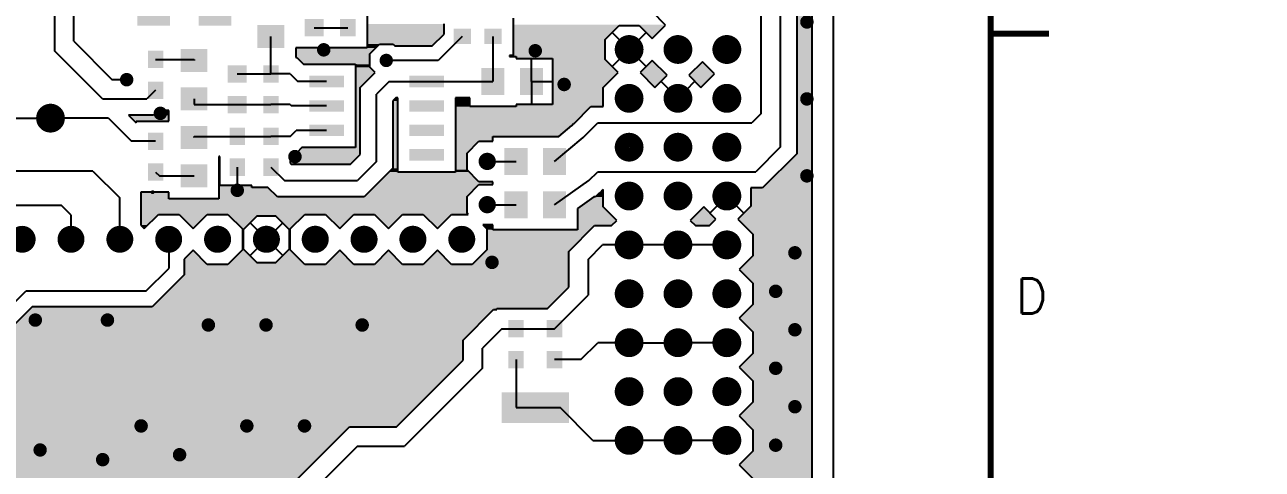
# Model space of a CAD drawing. Extents: x 295 to 953, y 10 to 290.
# Drawn here: x 799.1 to 905.3, y 112.6 to 150.8 of the extents above; entities that cross this region are included whole.
import ezdxf
from ezdxf.enums import TextEntityAlignment as Align

# ---------------------------------------------------------------- set-up
doc = ezdxf.new("R2010")
doc.units = 0
doc.header["$LTSCALE"] = 5
doc.header["$MEASUREMENT"] = 0
doc.layers.get('0').update_dxf_attribs({"linetype": 'CONTINUOUS', "lineweight": 25})
for name, color, linetype in [('16_COMP_GBR', 1, 'CONTINUOUS'), ('문자', 4, 'CONTINUOUS'), ('테두리', 3, 'CONTINUOUS')]:
    doc.layers.add(name, color=color, linetype=linetype)
doc.layers.add('6', color=6, linetype='CONTINUOUS', lineweight=13)
doc.styles.get("Standard").update_dxf_attribs({"font": 'simplex.shx'})
doc.styles.add('굴림체', font='')
doc.styles.get('굴림체').set_extended_font_data('GulimChe')

# ---------------------------------------------------------------- blocks, each defined once
blk = doc.blocks.new('C')
at = {"layer": '테두리'}
blk.add_line((405, 285), (405, 15), dxfattribs=at)
at = {"layer": '테두리', "const_width": 0.5}
for points in [[(15, 285), (15, 15), (405, 15), (405, 285), (15, 285)], [(410, 150), (405, 150)]]:
    blk.add_lwpolyline(points, dxfattribs=at)
at = {"layer": '문자'}
blk.add_text('D', height=3, dxfattribs=at).set_placement((408.5, 127.5), align=Align.MIDDLE)

msp = doc.modelspace()

# ---------------------------------------------------------------- linework, layer by layer
for points, const_width in [([(865.92, 151, 1), (866.5, 151, 1)], 0.577), ([(850.34, 148.64, 1), (851.57, 148.64, 1)], 1.24), ([(854.53, 148.64, 1), (855.76, 148.64, 1)], 1.24), ([(858.72, 148.64, 1), (859.96, 148.64, 1)], 1.24), ([(824.46, 148.61, 1), (825.04, 148.61, 1)], 0.577), ([(842.61, 148.53, 1), (843.19, 148.53, 1)], 0.577), ([(829.83, 147.7, 1), (830.4, 147.7, 1)], 0.577), ([(807.55, 146.05, 1), (808.13, 146.05, 1)], 0.577), ([(845.09, 145.64, 1), (845.67, 145.64, 1)], 0.577), ([(850.34, 144.45, 1), (851.57, 144.45, 1)], 1.24), ([(854.53, 144.45, 1), (855.76, 144.45, 1)], 1.24), ([(858.72, 144.45, 1), (859.96, 144.45, 1)], 1.24), ([(865.92, 144.4, 1), (866.5, 144.4, 1)], 0.577), ([(800.69, 142.75, 1), (801.92, 142.75, 1)], 1.24), ([(810.44, 143.16, 1), (811.02, 143.16, 1)], 0.577), ([(850.34, 140.26, 1), (851.57, 140.26, 1)], 1.24), ([(854.53, 140.26, 1), (855.76, 140.26, 1)], 1.24), ([(858.72, 140.26, 1), (859.96, 140.26, 1)], 1.24), ([(821.99, 139.45, 1), (822.57, 139.45, 1)], 0.577), ([(838.41, 139.04, 1), (839.15, 139.04, 1)], 0.742), ([(865.92, 137.8, 1), (866.5, 137.8, 1)], 0.577), ([(817.04, 136.56, 1), (817.62, 136.56, 1)], 0.577), ([(850.34, 136.07, 1), (851.57, 136.07, 1)], 1.24), ([(854.53, 136.07, 1), (855.76, 136.07, 1)], 1.24), ([(858.72, 136.07, 1), (859.96, 136.07, 1)], 1.24), ([(809.98, 136.4, 1), (810.15, 136.4, 1)], 0.165), ([(838.41, 135.33, 1), (839.15, 135.33, 1)], 0.742), ([(798.3, 132.36, 1), (799.45, 132.36, 1)], 1.16), ([(802.49, 132.36, 1), (803.64, 132.36, 1)], 1.16), ([(806.68, 132.36, 1), (807.83, 132.36, 1)], 1.16), ([(810.87, 132.36, 1), (812.02, 132.36, 1)], 1.16), ([(815.06, 132.36, 1), (816.22, 132.36, 1)], 1.16), ([(819.25, 132.36, 1), (820.41, 132.36, 1)], 1.16), ([(823.44, 132.36, 1), (824.6, 132.36, 1)], 1.16), ([(827.63, 132.36, 1), (828.79, 132.36, 1)], 1.16), ([(831.82, 132.36, 1), (832.98, 132.36, 1)], 1.16), ([(836.02, 132.36, 1), (837.17, 132.36, 1)], 1.16), ([(850.34, 131.88, 1), (851.57, 131.88, 1)], 1.24), ([(854.53, 131.88, 1), (855.76, 131.88, 1)], 1.24), ([(858.72, 131.88, 1), (859.96, 131.88, 1)], 1.24), ([(864.89, 131.2, 1), (865.47, 131.2, 1)], 0.577), ([(838.9, 130.38, 1), (839.48, 130.38, 1)], 0.577), ([(850.34, 127.69, 1), (851.57, 127.69, 1)], 1.24), ([(854.53, 127.69, 1), (855.76, 127.69, 1)], 1.24), ([(858.72, 127.69, 1), (859.96, 127.69, 1)], 1.24), ([(863.24, 127.9, 1), (863.82, 127.9, 1)], 0.577), ([(799.71, 125.43, 1), (800.29, 125.43, 1)], 0.577), ([(805.9, 125.43, 1), (806.48, 125.43, 1)], 0.577), ([(814.56, 125.01, 1), (815.14, 125.01, 1)], 0.577), ([(819.51, 125.01, 1), (820.09, 125.01, 1)], 0.577), ([(827.76, 125.01, 1), (828.34, 125.01, 1)], 0.577), ([(850.34, 123.49, 1), (851.57, 123.49, 1)], 1.24), ([(854.53, 123.49, 1), (855.76, 123.49, 1)], 1.24), ([(858.72, 123.49, 1), (859.96, 123.49, 1)], 1.24), ([(864.89, 124.6, 1), (865.47, 124.6, 1)], 0.577), ([(863.24, 121.3, 1), (863.82, 121.3, 1)], 0.577), ([(850.34, 119.3, 1), (851.57, 119.3, 1)], 1.24), ([(854.53, 119.3, 1), (855.76, 119.3, 1)], 1.24), ([(858.72, 119.3, 1), (859.96, 119.3, 1)], 1.24), ([(864.89, 118, 1), (865.47, 118, 1)], 0.577), ([(808.79, 116.35, 1), (809.37, 116.35, 1)], 0.577), ([(817.86, 116.35, 1), (818.44, 116.35, 1)], 0.577), ([(822.81, 116.35, 1), (823.39, 116.35, 1)], 0.577), ([(850.34, 115.11, 1), (851.57, 115.11, 1)], 1.24), ([(854.53, 115.11, 1), (855.76, 115.11, 1)], 1.24), ([(858.72, 115.11, 1), (859.96, 115.11, 1)], 1.24), ([(800.13, 114.29, 1), (800.7, 114.29, 1)], 0.577), ([(863.24, 114.7, 1), (863.82, 114.7, 1)], 0.577), ([(805.49, 113.46, 1), (806.07, 113.46, 1)], 0.577), ([(812.09, 113.88, 1), (812.67, 113.88, 1)], 0.577)]:
    msp.add_lwpolyline(points, format="xyb", close=True, dxfattribs=dict(const_width=const_width))
for points in [[(811.55, 154.63), (811.55, 150.67), (808.75, 154.63), (808.75, 150.67)], [(816.83, 154.63), (816.83, 150.67), (814.03, 154.63), (814.03, 150.67)], [(824.75, 151.25), (824.75, 149.76), (823.1, 151.25), (823.1, 149.76)], [(827.48, 151.25), (827.48, 149.76), (826.16, 151.25), (826.16, 149.76)], [(821.37, 150.75), (821.37, 148.77), (819.06, 150.75), (819.06, 148.77)], [(837.38, 150.42), (837.38, 149.1), (835.89, 150.42), (835.89, 149.1)], [(840.02, 150.42), (840.02, 149.1), (838.53, 150.42), (838.53, 149.1)], [(814.77, 148.69), (814.77, 146.71), (812.46, 148.69), (812.46, 146.71)], [(810.98, 148.53), (810.98, 147.04), (809.66, 148.53), (809.66, 147.04)], [(818.15, 147.29), (818.15, 145.8), (816.5, 147.29), (816.5, 145.8)], [(820.88, 147.29), (820.88, 145.8), (819.56, 147.29), (819.56, 145.8)], [(840.26, 147.04), (840.26, 144.73), (838.28, 147.04), (838.28, 144.73)], [(843.56, 147.04), (843.56, 144.73), (841.58, 147.04), (841.58, 144.73)], [(810.98, 145.89), (810.98, 144.4), (809.66, 145.89), (809.66, 144.4)], [(826.49, 146.39), (826.49, 145.4), (823.52, 146.39), (823.52, 145.4)], [(835.07, 146.39), (835.07, 145.4), (832.1, 146.39), (832.1, 145.4)], [(814.77, 145.39), (814.77, 143.41), (812.46, 145.39), (812.46, 143.41)], [(818.15, 144.65), (818.15, 143.16), (816.5, 144.65), (816.5, 143.16)], [(820.88, 144.65), (820.88, 143.16), (819.56, 144.65), (819.56, 143.16)], [(826.49, 144.29), (826.49, 143.3), (823.52, 144.29), (823.52, 143.3)], [(835.07, 144.29), (835.07, 143.3), (832.1, 144.29), (832.1, 143.3)], [(810.98, 141.51), (810.98, 140.03), (809.66, 141.51), (809.66, 140.03)], [(814.77, 142.09), (814.77, 140.11), (812.46, 142.09), (812.46, 140.11)], [(817.99, 141.93), (817.99, 140.44), (816.67, 141.93), (816.67, 140.44)], [(820.88, 141.93), (820.88, 140.44), (819.56, 141.93), (819.56, 140.44)], [(826.49, 142.2), (826.49, 141.21), (823.52, 142.2), (823.52, 141.21)], [(835.07, 142.2), (835.07, 141.21), (832.1, 142.2), (832.1, 141.21)], [(842.24, 140.19), (842.24, 137.88), (840.26, 140.19), (840.26, 137.88)], [(845.54, 140.19), (845.54, 137.88), (843.56, 140.19), (843.56, 137.88)], [(817.99, 139.29), (817.99, 137.8), (816.67, 139.29), (816.67, 137.8)], [(820.88, 139.29), (820.88, 137.8), (819.56, 139.29), (819.56, 137.8)], [(826.49, 140.1), (826.49, 139.11), (823.52, 140.1), (823.52, 139.11)], [(835.07, 140.1), (835.07, 139.11), (832.1, 140.1), (832.1, 139.11)], [(810.98, 138.87), (810.98, 137.39), (809.66, 138.87), (809.66, 137.39)], [(814.77, 138.79), (814.77, 136.81), (812.46, 138.79), (812.46, 136.81)], [(842.24, 136.48), (842.24, 134.17), (840.26, 136.48), (840.26, 134.17)], [(845.54, 136.48), (845.54, 134.17), (843.56, 136.48), (843.56, 134.17)], [(841.91, 125.43), (841.91, 123.94), (840.59, 125.43), (840.59, 123.94)], [(845.21, 125.43), (845.21, 123.94), (843.89, 125.43), (843.89, 123.94)], [(841.91, 122.79), (841.91, 121.3), (840.59, 122.79), (840.59, 121.3)], [(845.21, 122.79), (845.21, 121.3), (843.89, 122.79), (843.89, 121.3)], [(845.79, 119.24), (845.79, 116.6), (840.02, 119.24), (840.02, 116.6)]]:
    msp.add_solid(points)
at = {"layer": '16_COMP_GBR', "color": 7}
for p, q in [((868.48, 88.3), (868.48, 246.7)), ((866.66, 111.06), (866.66, 230.54)), ((865.34, 184.99), (865.34, 139.69)), ((863.94, 140.28), (863.94, 184.41)), ((862.29, 143.16), (862.29, 176.99)), ((803.3, 149.35), (803.3, 155.54)), ((801.65, 154.71), (801.65, 148.53)), ((828.47, 152.24), (828.47, 148.77)), ((854.09, 150.74), (852.93, 151.89)), ((835.07, 149.95), (835.07, 150.83)), ((841.01, 151.33), (841.01, 148.11)), ((820.22, 146.54), (820.22, 149.76)), ((823.93, 150.51), (826.82, 150.51)), ((834.06, 148.94), (835.07, 149.95)), ((836.63, 149.76), (834.57, 147.7)), ((839.27, 149.76), (839.27, 145.89)), ((848.89, 149.5), (850.1, 150.7)), ((850.95, 148.64), (849.5, 150.1)), ((850.95, 148.64), (849.5, 150.1)), ((850.1, 150.7), (851.81, 150.7)), ((850.95, 148.64), (852.41, 150.1)), ((850.95, 148.64), (852.41, 150.1)), ((851.81, 150.7), (852.93, 149.58)), ((852.93, 149.58), (854.09, 150.74)), ((803.3, 149.35), (806.6, 146.05)), ((822.36, 148.77), (822.36, 147.95)), ((828.47, 148.77), (822.36, 148.77)), ((828.71, 148.28), (829.53, 149.1)), ((829.53, 149.1), (830.7, 149.1)), ((830.7, 149.1), (830.86, 148.94)), ((830.86, 148.94), (834.06, 148.94)), ((848.89, 147.79), (848.89, 149.5)), ((805.78, 144.4), (801.65, 148.53)), ((810.32, 147.78), (813.62, 147.78)), ((813.62, 147.78), (813.62, 147.7)), ((822.36, 147.95), (822.45, 147.95)), ((822.45, 147.95), (823.02, 147.38)), ((828.71, 147.12), (828.71, 148.28)), ((834.57, 147.7), (830.12, 147.7)), ((840.68, 148.11), (840.68, 148.03)), ((841.01, 148.11), (840.68, 148.11)), ((840.68, 148.03), (841.25, 148.03)), ((841.25, 148.03), (841.25, 147.87)), ((841.25, 147.87), (844.39, 147.87)), ((842.57, 145.89), (842.57, 147.87)), ((844.39, 147.87), (844.39, 143.91)), ((850.02, 146.66), (848.89, 147.79)), ((850.95, 148.64), (849.5, 147.18)), ((850.95, 148.64), (849.5, 147.18)), ((850.95, 148.64), (852.41, 147.18)), ((850.95, 148.64), (852.41, 147.18)), ((852.93, 147.7), (851.89, 146.66)), ((854.21, 146.43), (852.93, 147.7)), ((817.33, 146.54), (820.22, 146.54)), ((821.87, 146.54), (820.22, 146.54)), ((821.87, 146.54), (822.52, 145.89)), ((823.02, 147.38), (827.48, 147.38)), ((827.48, 147.38), (827.48, 140.22)), ((827.89, 145.39), (829.16, 146.67)), ((829.16, 146.67), (828.71, 147.12)), ((848.73, 145.37), (850.02, 146.66)), ((851.89, 146.66), (853.17, 145.39)), ((857.24, 147.59), (856.08, 146.43)), ((857.12, 145.39), (858.28, 146.54)), ((858.28, 146.54), (857.24, 147.59)), ((807.84, 146.05), (806.6, 146.05)), ((825, 145.89), (822.52, 145.89)), ((830.37, 145.89), (829.29, 144.81)), ((830.37, 145.89), (833.58, 145.89)), ((833.58, 145.89), (839.27, 145.89)), ((839.27, 145.89), (839.27, 145.89)), ((842.57, 145.89), (842.57, 143.91)), ((842.57, 145.89), (844.39, 145.89)), ((853.17, 145.39), (854.21, 146.43)), ((855.15, 144.45), (853.69, 145.91)), ((855.15, 144.45), (853.69, 145.91)), ((855.15, 144.45), (856.6, 145.91)), ((855.15, 144.45), (856.6, 145.91)), ((856.08, 146.43), (857.12, 145.39)), ((810.32, 145.14), (809.57, 144.4)), ((827.89, 139.62), (827.89, 145.39)), ((829.29, 139.04), (829.29, 144.81)), ((830.95, 144.49), (830.69, 144.23)), ((831.11, 144.49), (830.95, 144.49)), ((831.11, 138.12), (831.11, 144.49)), ((836.06, 144.49), (836.06, 138.12)), ((837.29, 144.49), (836.06, 144.49)), ((837.29, 143.74), (837.29, 144.49)), ((848.73, 143.76), (848.73, 145.37)), ((805.78, 144.4), (809.57, 144.4)), ((810.57, 143.41), (810.15, 143)), ((811.47, 143.41), (810.57, 143.41)), ((811.47, 142.5), (811.47, 143.41)), ((813.62, 144.4), (813.62, 143.91)), ((813.62, 143.91), (817.33, 143.91)), ((817.33, 143.91), (820.22, 143.91)), ((821.87, 143.91), (820.22, 143.91)), ((821.87, 143.91), (821.97, 143.8)), ((825, 143.8), (821.97, 143.8)), ((830.69, 144.23), (830.69, 138.46)), ((841.25, 143.74), (837.29, 143.74)), ((841.25, 143.91), (841.25, 143.74)), ((844.39, 143.91), (841.25, 143.91)), ((846.23, 142.3), (847.68, 143.76)), ((847.68, 143.76), (848.73, 143.76)), ((797.12, 142.75), (801.31, 142.75)), ((806.27, 142.75), (801.31, 142.75)), ((806.27, 142.75), (808.25, 140.77)), ((810.15, 143), (808.01, 143)), ((808.01, 143), (808.66, 142.34)), ((808.66, 142.5), (811.47, 142.5)), ((808.66, 142.34), (808.66, 142.5)), ((846.19, 142.29), (846.23, 142.3)), ((847.01, 141.1), (848.27, 142.35)), ((848.27, 142.35), (861.48, 142.35)), ((862.29, 143.16), (861.48, 142.35)), ((821.87, 141.18), (822.38, 141.7)), ((825, 141.7), (822.38, 141.7)), ((844.93, 141.18), (846.03, 142.11)), ((846.03, 142.11), (846.19, 142.29)), ((810.32, 140.77), (808.25, 140.77)), ((813.62, 141.18), (817.33, 141.18)), ((813.62, 141.1), (813.62, 141.18)), ((817.33, 141.18), (820.22, 141.18)), ((821.87, 141.18), (820.22, 141.18)), ((822.88, 140.22), (822.45, 139.78)), ((827.48, 140.22), (822.88, 140.22)), ((837.05, 139.76), (838.06, 140.77)), ((838.06, 140.77), (839.27, 140.77)), ((839.27, 141.18), (844.93, 141.18)), ((839.27, 140.77), (839.27, 141.18)), ((844.55, 139.04), (847.01, 141.1)), ((863.94, 140.28), (861.83, 138.16)), ((815.76, 139.45), (815.76, 135.82)), ((815.84, 139.45), (815.76, 139.45)), ((815.84, 136.97), (815.84, 139.45)), ((821.87, 139.78), (821.87, 138.88)), ((822.45, 139.78), (821.87, 139.78)), ((827.06, 138.79), (827.89, 139.62)), ((837.05, 138.32), (837.05, 139.76)), ((865.34, 139.69), (862.41, 136.76)), ((804.95, 138.21), (790.1, 138.21)), ((804.95, 138.21), (807.26, 135.91)), ((810.32, 138.13), (810.65, 137.8)), ((817.33, 138.54), (817.33, 136.97)), ((820.22, 138.54), (821.37, 137.39)), ((821.87, 138.88), (821.95, 138.79)), ((821.95, 138.79), (827.06, 138.79)), ((829.29, 139.04), (827.64, 137.39)), ((830.69, 138.46), (828.22, 135.99)), ((836.06, 138.12), (831.11, 138.12)), ((838.06, 137.3), (837.05, 138.32)), ((838.78, 139.04), (841.25, 139.04)), ((847.49, 137.39), (848.27, 138.16)), ((848.27, 138.16), (861.83, 138.16)), ((810.65, 137.8), (813.62, 137.8)), ((821.37, 137.39), (827.64, 137.39)), ((837.05, 136.04), (838.06, 137.06)), ((839.27, 137.3), (838.06, 137.3)), ((838.06, 137.06), (839.27, 137.06)), ((839.27, 137.06), (839.27, 137.3)), ((844.55, 135.33), (847.49, 137.39)), ((809.07, 136.4), (809.07, 133.58)), ((810.06, 136.4), (809.07, 136.4)), ((811.47, 136.4), (810.06, 136.4)), ((811.47, 135.82), (811.47, 136.4)), ((818.57, 136.97), (815.84, 136.97)), ((818.57, 136.81), (818.57, 136.97)), ((819.96, 136.81), (818.57, 136.81)), ((820.79, 135.99), (819.96, 136.81)), ((828.22, 135.99), (820.79, 135.99)), ((837.05, 134.61), (837.05, 136.04)), ((847.93, 135.99), (846.53, 135)), ((848.07, 135.99), (847.93, 135.99)), ((848.39, 136.31), (848.07, 135.99)), ((848.57, 136.43), (848.39, 136.31)), ((848.63, 136.55), (848.57, 136.43)), ((848.73, 136.64), (848.63, 136.55)), ((848.73, 135.15), (848.73, 136.64)), ((859.34, 136.07), (857.88, 134.61)), ((859.34, 136.07), (857.88, 134.61)), ((859.34, 136.07), (860.8, 134.61)), ((859.34, 136.07), (860.8, 134.61)), ((861.4, 136.76), (861.4, 135.21)), ((862.41, 136.76), (861.4, 136.76)), ((793.43, 135.29), (802.23, 135.29)), ((803.06, 134.45), (802.23, 135.29)), ((807.26, 132.36), (807.26, 135.91)), ((815.76, 135.82), (811.47, 135.82)), ((838.78, 135.33), (841.25, 135.33)), ((846.53, 135), (846.53, 133.18)), ((849.9, 133.97), (848.73, 135.15)), ((857.36, 135.13), (856.2, 133.97)), ((858.4, 134.09), (857.36, 135.13)), ((861.4, 135.21), (860.28, 134.09)), ((803.06, 134.45), (803.06, 132.36)), ((809.35, 133.3), (810.56, 134.5)), ((810.56, 134.5), (812.34, 134.5)), ((812.34, 134.5), (813.54, 133.3)), ((813.54, 133.3), (814.75, 134.5)), ((814.75, 134.5), (816.53, 134.5)), ((816.53, 134.5), (817.78, 133.25)), ((819.01, 134.34), (817.85, 133.18)), ((820.65, 134.34), (819.01, 134.34)), ((821.81, 133.18), (820.65, 134.34)), ((821.87, 133.25), (823.13, 134.5)), ((823.13, 134.5), (824.91, 134.5)), ((824.91, 134.5), (826.12, 133.3)), ((826.12, 133.3), (827.32, 134.5)), ((827.32, 134.5), (829.1, 134.5)), ((829.1, 134.5), (830.31, 133.3)), ((830.31, 133.3), (831.51, 134.5)), ((831.51, 134.5), (833.29, 134.5)), ((833.29, 134.5), (834.5, 133.3)), ((834.5, 133.3), (835.71, 134.5)), ((835.71, 134.5), (837.15, 134.5)), ((837.15, 134.5), (837.05, 134.61)), ((849.45, 133.53), (849.9, 133.97)), ((856.2, 133.97), (856.65, 133.53)), ((857.84, 133.53), (858.4, 134.09)), ((860.28, 134.09), (861.56, 132.8)), ((809.07, 133.58), (809.35, 133.3)), ((817.78, 133.25), (817.78, 131.47)), ((817.85, 133.18), (817.85, 131.54)), ((819.83, 132.36), (818.43, 133.76)), ((819.83, 132.36), (821.23, 133.76)), ((821.81, 131.54), (821.81, 133.18)), ((821.87, 131.47), (821.87, 133.25)), ((838.39, 133.59), (838.74, 133.25)), ((839.27, 133.59), (838.39, 133.59)), ((838.74, 133.25), (838.74, 131.47)), ((839.27, 133.18), (839.27, 133.59)), ((846.53, 133.18), (839.27, 133.18)), ((845.79, 131.32), (847.99, 133.53)), ((847.99, 133.53), (849.45, 133.53)), ((856.65, 133.53), (857.84, 133.53)), ((861.56, 132.8), (861.56, 130.95)), ((811.45, 132.36), (811.45, 129.86)), ((819.83, 132.36), (818.43, 130.96)), ((819.83, 132.36), (821.23, 130.96)), ((847.44, 130.64), (848.68, 131.88)), ((850.95, 131.88), (848.68, 131.88)), ((855.15, 131.88), (850.95, 131.88)), ((859.34, 131.88), (855.15, 131.88)), ((813.54, 131.42), (812.77, 130.65)), ((812.77, 130.65), (812.77, 129.31)), ((814.75, 130.21), (813.54, 131.42)), ((817.78, 131.47), (816.53, 130.21)), ((817.85, 131.54), (819.01, 130.38)), ((820.65, 130.38), (821.81, 131.54)), ((823.13, 130.21), (821.87, 131.47)), ((826.12, 131.42), (824.91, 130.21)), ((827.32, 130.21), (826.12, 131.42)), ((830.31, 131.42), (829.1, 130.21)), ((831.51, 130.21), (830.31, 131.42)), ((834.5, 131.42), (833.29, 130.21)), ((835.71, 130.21), (834.5, 131.42)), ((838.74, 131.47), (837.48, 130.21)), ((845.79, 128.25), (845.79, 131.32)), ((847.44, 130.64), (847.44, 127.57)), ((861.56, 130.95), (860.39, 129.78)), ((809.49, 127.9), (811.45, 129.86)), ((816.53, 130.21), (814.75, 130.21)), ((819.01, 130.38), (820.65, 130.38)), ((824.91, 130.21), (823.13, 130.21)), ((829.1, 130.21), (827.32, 130.21)), ((833.29, 130.21), (831.51, 130.21)), ((837.48, 130.21), (835.71, 130.21)), ((860.39, 129.78), (861.56, 128.61)), ((812.77, 129.31), (810.04, 126.58)), ((861.56, 128.61), (861.56, 126.76)), ((777.32, 106.04), (799.18, 127.9)), ((809.49, 127.9), (799.18, 127.9)), ((843.95, 126.41), (845.79, 128.25)), ((844.55, 124.68), (847.44, 127.57)), ((799.72, 126.58), (782.5, 109.36)), ((810.04, 126.58), (799.72, 126.58)), ((839.6, 126.41), (843.95, 126.41)), ((839.6, 126.33), (839.6, 126.41)), ((861.56, 126.76), (860.39, 125.59)), ((836.72, 123.72), (839.33, 126.33)), ((839.33, 126.33), (839.6, 126.33)), ((860.39, 125.59), (861.56, 124.42)), ((840.02, 124.68), (838.37, 123.03)), ((840.02, 124.68), (841.25, 124.68)), ((841.25, 124.68), (844.55, 124.68)), ((861.56, 124.42), (861.56, 122.57)), ((836.72, 121.98), (836.72, 123.72)), ((846.81, 122.04), (848.27, 123.49)), ((850.95, 123.49), (848.27, 123.49)), ((850.95, 123.49), (855.15, 123.49)), ((859.34, 123.49), (855.15, 123.49)), ((838.37, 121.3), (838.37, 123.03)), ((861.56, 122.57), (860.39, 121.4)), ((831, 116.27), (836.72, 121.98)), ((838.37, 121.3), (831.68, 114.62)), ((841.25, 122.04), (841.25, 117.92)), ((846.81, 122.04), (844.55, 122.04)), ((860.39, 121.4), (861.56, 120.23)), ((861.56, 120.23), (861.56, 118.38)), ((841.25, 117.92), (842.9, 117.92)), ((842.9, 117.92), (845.05, 117.92)), ((847.85, 115.11), (845.05, 117.92)), ((861.56, 118.38), (860.39, 117.21)), ((860.39, 117.21), (861.56, 116.03)), ((822.37, 111.67), (826.97, 116.27)), ((826.97, 116.27), (831, 116.27)), ((861.56, 116.03), (861.56, 114.19)), ((847.85, 115.11), (850.95, 115.11)), ((855.15, 115.11), (850.95, 115.11)), ((859.34, 115.11), (855.15, 115.11)), ((827.65, 114.62), (824.02, 110.99)), ((827.65, 114.62), (831.68, 114.62)), ((861.56, 114.19), (860.39, 113.02)), ((860.39, 113.02), (861.56, 111.84))]:
    msp.add_line(p, q, dxfattribs=at)
for points in [[(865.34, 139.69), (865.34, 184.99), (866.66, 139.69), (866.66, 184.99)], [(828.47, 149.95), (828.47, 150.83), (835.07, 149.95), (835.07, 150.83)], [(828.47, 149.1), (828.47, 149.95), (834.22, 149.1), (835.07, 149.95)], [(841.01, 150.74), (841.01, 150.77), (854.09, 150.74), (854.06, 150.77)], [(841.01, 150.7), (841.01, 150.74), (854.06, 150.7), (854.09, 150.74)], [(841.01, 149.5), (841.01, 150.7), (848.89, 149.5), (850.1, 150.7)], [(841.01, 150.7), (841.01, 150.7), (850.1, 150.7), (851.81, 150.7)], [(852.93, 149.58), (851.81, 150.7), (852.93, 149.58), (854.06, 150.7)], [(822.36, 148.28), (822.36, 148.77), (828.71, 148.28), (829.2, 148.77)], [(828.47, 148.77), (828.47, 149.1), (829.2, 148.77), (829.53, 149.1)], [(828.47, 149.1), (828.47, 149.1), (829.53, 149.1), (830.7, 149.1)], [(830.86, 148.94), (830.7, 149.1), (834.06, 148.94), (834.22, 149.1)], [(841.01, 148.11), (841.01, 149.5), (848.89, 148.11), (848.89, 149.5)], [(822.36, 147.95), (822.36, 148.28), (828.71, 147.95), (828.71, 148.28)], [(823.02, 147.38), (822.45, 147.95), (828.71, 147.38), (828.71, 147.95)], [(840.68, 148.03), (840.68, 148.11), (848.89, 148.03), (848.89, 148.11)], [(841.25, 147.87), (841.25, 148.03), (848.89, 147.87), (848.89, 148.03)], [(844.39, 147.79), (844.39, 147.87), (848.89, 147.79), (848.89, 147.87)], [(844.39, 146.66), (844.39, 147.79), (850.02, 146.66), (848.89, 147.79)], [(851.89, 146.66), (852.93, 147.7), (853.97, 146.66), (852.93, 147.7)], [(827.48, 147.12), (827.48, 147.38), (828.71, 147.12), (828.71, 147.38)], [(827.48, 146.67), (827.48, 147.12), (829.16, 146.67), (828.71, 147.12)], [(827.48, 145.39), (827.48, 146.67), (827.89, 145.39), (829.16, 146.67)], [(844.39, 145.37), (844.39, 146.66), (848.73, 145.37), (850.02, 146.66)], [(852.13, 146.43), (851.89, 146.66), (854.21, 146.43), (853.97, 146.66)], [(856.08, 146.43), (856.2, 146.54), (858.16, 146.43), (858.28, 146.54)], [(856.2, 146.54), (857.24, 147.59), (858.28, 146.54), (857.24, 147.59)], [(853.17, 145.39), (852.13, 146.43), (853.17, 145.39), (854.21, 146.43)], [(857.12, 145.39), (856.08, 146.43), (857.12, 145.39), (858.16, 146.43)], [(827.48, 140.22), (827.48, 145.39), (827.89, 140.22), (827.89, 145.39)], [(830.69, 144.23), (830.95, 144.49), (831.11, 144.23), (831.11, 144.49)], [(830.95, 144.49), (830.95, 144.49), (831.11, 144.49), (830.95, 144.49)], [(836.06, 143.74), (836.06, 144.49), (837.29, 143.74), (837.29, 144.49)], [(836.06, 144.49), (836.06, 144.49), (837.29, 144.49), (836.06, 144.49)], [(844.39, 143.91), (844.39, 145.37), (848.73, 143.91), (848.73, 145.37)], [(810.15, 143), (810.57, 143.41), (811.47, 143), (811.47, 143.41)], [(810.57, 143.41), (810.57, 143.41), (811.47, 143.41), (810.57, 143.41)], [(830.69, 138.46), (830.69, 144.23), (831.11, 138.46), (831.11, 144.23)], [(836.06, 142.3), (836.06, 143.74), (846.23, 142.3), (847.67, 143.74)], [(841.25, 143.76), (841.25, 143.91), (848.73, 143.76), (848.73, 143.91)], [(841.25, 143.74), (841.25, 143.76), (847.67, 143.74), (847.68, 143.76)], [(841.25, 143.76), (841.25, 143.76), (847.68, 143.76), (848.73, 143.76)], [(808.5, 142.5), (808.01, 143), (811.47, 142.5), (811.47, 143)], [(808.66, 142.34), (808.5, 142.5), (808.66, 142.34), (808.66, 142.5)], [(808.5, 142.5), (808.5, 142.5), (808.66, 142.5), (811.47, 142.5)], [(836.06, 142.29), (836.06, 142.3), (846.19, 142.29), (846.23, 142.3)], [(836.06, 142.11), (836.06, 142.29), (846.03, 142.11), (846.19, 142.29)], [(836.06, 141.18), (836.06, 142.11), (844.93, 141.18), (846.03, 142.11)], [(822.45, 139.78), (822.88, 140.22), (827.89, 139.78), (827.89, 140.22)], [(836.06, 140.77), (836.06, 141.18), (839.27, 140.77), (839.27, 141.18)], [(836.06, 141.18), (836.06, 141.18), (839.27, 141.18), (844.93, 141.18)], [(836.06, 139.76), (836.06, 140.77), (837.05, 139.76), (838.06, 140.77)], [(836.06, 140.77), (836.06, 140.77), (838.06, 140.77), (839.27, 140.77)], [(815.76, 136.97), (815.76, 139.45), (815.84, 136.97), (815.84, 139.45)], [(815.76, 139.45), (815.76, 139.45), (815.84, 139.45), (815.76, 139.45)], [(821.87, 139.62), (821.87, 139.78), (827.89, 139.62), (827.89, 139.78)], [(821.87, 138.88), (821.87, 139.62), (827.15, 138.88), (827.89, 139.62)], [(836.06, 138.32), (836.06, 139.76), (837.05, 138.32), (837.05, 139.76)], [(862.41, 136.76), (865.34, 139.69), (866.66, 136.76), (866.66, 139.69)], [(821.95, 138.79), (821.87, 138.88), (827.06, 138.79), (827.15, 138.88)], [(829.54, 137.3), (830.36, 138.12), (838.06, 137.3), (837.24, 138.12)], [(830.36, 138.12), (830.69, 138.46), (831.11, 138.12), (831.11, 138.46)], [(836.06, 138.12), (836.06, 138.32), (837.24, 138.12), (837.05, 138.32)], [(828.28, 136.04), (829.29, 137.06), (837.05, 136.04), (838.06, 137.06)], [(829.29, 137.06), (829.54, 137.3), (839.27, 137.06), (839.27, 137.3)], [(829.29, 137.06), (829.29, 137.06), (838.06, 137.06), (839.27, 137.06)], [(829.54, 137.3), (829.54, 137.3), (839.27, 137.3), (838.06, 137.3)], [(809.07, 135.82), (809.07, 136.4), (811.47, 135.82), (811.47, 136.4)], [(809.07, 136.4), (809.07, 136.4), (811.47, 136.4), (809.07, 136.4)], [(815.76, 136.97), (815.76, 136.97), (818.57, 136.97), (815.84, 136.97)], [(815.76, 136.81), (815.76, 136.97), (818.57, 136.81), (818.57, 136.97)], [(815.76, 136.13), (815.76, 136.81), (820.65, 136.13), (819.96, 136.81)], [(815.76, 136.81), (815.76, 136.81), (819.96, 136.81), (818.57, 136.81)], [(815.76, 135.99), (815.76, 136.13), (820.79, 135.99), (820.65, 136.13)], [(815.76, 135.82), (815.76, 135.99), (837.05, 135.82), (837.05, 135.99)], [(828.22, 135.99), (828.28, 136.04), (837.05, 135.99), (837.05, 136.04)], [(846.74, 135.15), (847.93, 135.99), (848.73, 135.15), (848.73, 135.99)], [(848.07, 135.99), (848.39, 136.31), (848.73, 135.99), (848.73, 136.31)], [(848.39, 136.31), (848.57, 136.43), (848.73, 136.31), (848.73, 136.43)], [(848.57, 136.43), (848.63, 136.55), (848.73, 136.43), (848.73, 136.55)], [(848.63, 136.55), (848.73, 136.64), (848.73, 136.55), (848.73, 136.64)], [(861.4, 135.21), (861.4, 136.76), (866.66, 135.21), (866.66, 136.76)], [(809.07, 134.61), (809.07, 135.82), (837.05, 134.61), (837.05, 135.82)], [(846.53, 135), (846.74, 135.15), (848.87, 135), (848.73, 135.15)], [(846.53, 133.97), (846.53, 135), (849.9, 133.97), (848.87, 135)], [(856.32, 134.09), (857.36, 135.13), (858.4, 134.09), (857.36, 135.13)], [(860.28, 134.09), (861.4, 135.21), (866.66, 134.09), (866.66, 135.21)], [(809.07, 134.5), (809.07, 134.61), (837.15, 134.5), (837.05, 134.61)], [(809.07, 133.58), (809.07, 134.5), (809.63, 133.58), (810.56, 134.5)], [(809.07, 134.5), (809.07, 134.5), (810.56, 134.5), (812.34, 134.5)], [(813.54, 133.3), (812.34, 134.5), (813.54, 133.3), (814.75, 134.5)], [(812.34, 134.5), (812.34, 134.5), (814.75, 134.5), (816.53, 134.5)], [(816.69, 134.34), (816.53, 134.5), (822.97, 134.34), (823.13, 134.5)], [(816.53, 134.5), (816.53, 134.5), (823.13, 134.5), (824.91, 134.5)], [(817.78, 133.25), (816.69, 134.34), (817.92, 133.25), (819.01, 134.34)], [(816.69, 134.34), (816.69, 134.34), (819.01, 134.34), (820.65, 134.34)], [(821.74, 133.25), (820.65, 134.34), (821.87, 133.25), (822.97, 134.34)], [(826.12, 133.3), (824.91, 134.5), (826.12, 133.3), (827.32, 134.5)], [(824.91, 134.5), (824.91, 134.5), (827.32, 134.5), (829.1, 134.5)], [(830.31, 133.3), (829.1, 134.5), (830.31, 133.3), (831.51, 134.5)], [(829.1, 134.5), (829.1, 134.5), (831.51, 134.5), (833.29, 134.5)], [(834.5, 133.3), (833.29, 134.5), (834.5, 133.3), (835.71, 134.5)], [(833.29, 134.5), (833.29, 134.5), (835.71, 134.5), (837.15, 134.5)], [(846.53, 133.53), (846.53, 133.97), (849.45, 133.53), (849.9, 133.97)], [(856.2, 133.97), (856.32, 134.09), (858.28, 133.97), (858.4, 134.09)], [(856.65, 133.53), (856.2, 133.97), (857.84, 133.53), (858.28, 133.97)], [(861.56, 132.8), (860.28, 134.09), (866.66, 132.8), (866.66, 134.09)], [(809.35, 133.3), (809.07, 133.58), (809.35, 133.3), (809.63, 133.58)], [(817.78, 133.18), (817.78, 133.25), (817.85, 133.18), (817.92, 133.25)], [(817.78, 131.54), (817.78, 133.18), (817.85, 131.54), (817.85, 133.18)], [(821.81, 133.18), (821.74, 133.25), (821.87, 133.18), (821.87, 133.25)], [(821.81, 131.54), (821.81, 133.18), (821.87, 131.54), (821.87, 133.18)], [(838.74, 133.25), (838.39, 133.59), (839.27, 133.25), (839.27, 133.59)], [(838.39, 133.59), (838.39, 133.59), (839.27, 133.59), (838.39, 133.59)], [(838.74, 133.18), (838.74, 133.25), (839.27, 133.18), (839.27, 133.25)], [(838.74, 131.47), (838.74, 133.18), (845.94, 131.47), (847.65, 133.18)], [(846.53, 133.18), (846.53, 133.53), (847.65, 133.18), (847.99, 133.53)], [(846.53, 133.53), (846.53, 133.53), (847.99, 133.53), (849.45, 133.53)], [(861.56, 130.95), (861.56, 132.8), (866.66, 130.95), (866.66, 132.8)], [(812.77, 130.65), (813.54, 131.42), (814.32, 130.65), (813.54, 131.42)], [(812.77, 130.21), (812.77, 130.65), (814.75, 130.21), (814.32, 130.65)], [(816.69, 130.38), (817.78, 131.47), (819.01, 130.38), (817.92, 131.47)], [(817.78, 131.47), (817.78, 131.54), (817.92, 131.47), (817.85, 131.54)], [(820.65, 130.38), (821.74, 131.47), (822.97, 130.38), (821.87, 131.47)], [(821.74, 131.47), (821.81, 131.54), (821.87, 131.47), (821.87, 131.54)], [(824.91, 130.21), (826.12, 131.42), (827.32, 130.21), (826.12, 131.42)], [(829.1, 130.21), (830.31, 131.42), (831.51, 130.21), (830.31, 131.42)], [(833.29, 130.21), (834.5, 131.42), (835.71, 130.21), (834.5, 131.42)], [(837.48, 130.21), (838.59, 131.32), (845.79, 130.21), (845.79, 131.32)], [(838.59, 131.32), (838.74, 131.47), (845.79, 131.32), (845.94, 131.47)], [(860.39, 129.78), (861.56, 130.95), (866.66, 129.78), (866.66, 130.95)], [(812.77, 129.31), (812.77, 130.21), (845.79, 129.31), (845.79, 130.21)], [(816.53, 130.21), (816.69, 130.38), (823.13, 130.21), (822.97, 130.38)], [(861.56, 128.61), (860.39, 129.78), (866.66, 128.61), (866.66, 129.78)], [(811.71, 128.25), (812.77, 129.31), (845.79, 128.25), (845.79, 129.31)], [(861.56, 126.76), (861.56, 128.61), (866.66, 126.76), (866.66, 128.61)], [(810.04, 126.58), (811.71, 128.25), (844.12, 126.58), (845.79, 128.25)], [(799.48, 126.33), (799.56, 126.41), (839.6, 126.33), (839.6, 126.41)], [(799.56, 126.41), (799.72, 126.58), (843.95, 126.41), (844.12, 126.58)], [(799.56, 126.41), (799.56, 126.41), (839.6, 126.41), (843.95, 126.41)], [(860.39, 125.59), (861.56, 126.76), (866.66, 125.59), (866.66, 126.76)], [(796.86, 123.72), (799.48, 126.33), (836.72, 123.72), (839.33, 126.33)], [(799.48, 126.33), (799.48, 126.33), (839.33, 126.33), (839.6, 126.33)], [(861.56, 124.42), (860.39, 125.59), (866.66, 124.42), (866.66, 125.59)], [(861.56, 122.57), (861.56, 124.42), (866.66, 122.57), (866.66, 124.42)], [(795.13, 121.98), (796.86, 123.72), (836.72, 121.98), (836.72, 123.72)], [(860.39, 121.4), (861.56, 122.57), (866.66, 121.4), (866.66, 122.57)], [(789.41, 116.27), (795.13, 121.98), (831, 116.27), (836.72, 121.98)], [(861.56, 120.23), (860.39, 121.4), (866.66, 120.23), (866.66, 121.4)], [(861.56, 118.38), (861.56, 120.23), (866.66, 118.38), (866.66, 120.23)], [(860.39, 117.21), (861.56, 118.38), (866.66, 117.21), (866.66, 118.38)], [(861.56, 116.03), (860.39, 117.21), (866.66, 116.03), (866.66, 117.21)], [(784.82, 111.67), (789.41, 116.27), (822.37, 111.67), (826.97, 116.27)], [(789.41, 116.27), (789.41, 116.27), (826.97, 116.27), (831, 116.27)], [(861.56, 114.19), (861.56, 116.03), (866.66, 114.19), (866.66, 116.03)], [(860.39, 113.02), (861.56, 114.19), (866.66, 113.02), (866.66, 114.19)], [(861.56, 111.84), (860.39, 113.02), (866.66, 111.84), (866.66, 113.02)]]:
    msp.add_solid(points, dxfattribs=at)

# ---------------------------------------------------------------- block references
msp.add_blockref('C', (476.98, 0))

# ---------------------------------------------------------------- texts
at = {"layer": '6', "color": 4, "insert": (905.28, 137.42), "char_height": 3, "width": 36.962, "attachment_point": 4, "style": '굴림체'}
msp.add_mtext('{\\f굴림|b0|i0|c129;\\C7;', dxfattribs=at)

doc.saveas('drawing.dxf')
